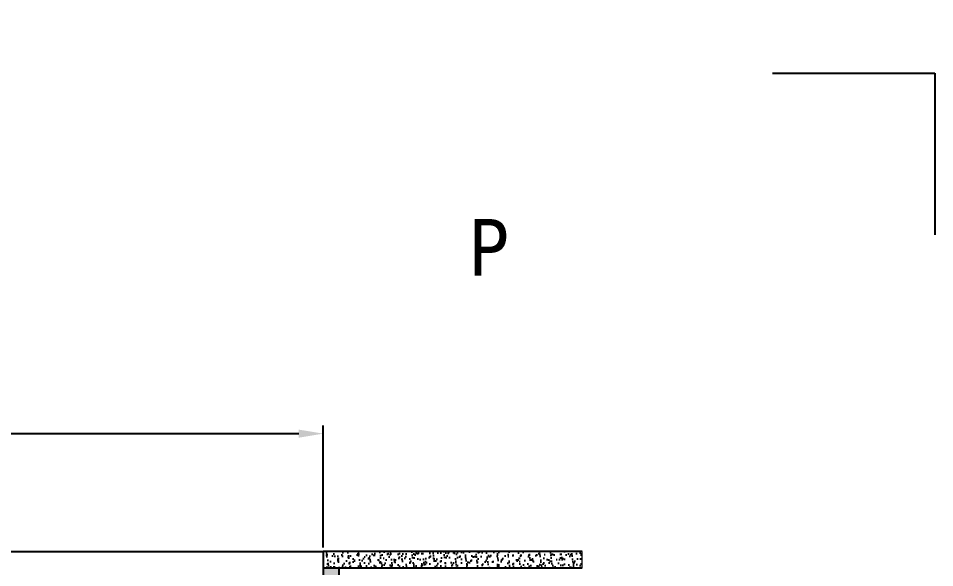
# Model space of a CAD drawing. Header units: millimetres. Extents: x -20000 to 230000, y -17405 to 25402.
# Drawn here: x 155169 to 155735, y -5592 to -5253 of the extents above; entities that cross this region are included whole.
import ezdxf
from ezdxf.enums import TextEntityAlignment as Align

# ---------------------------------------------------------------- set-up
doc = ezdxf.new("R2010")
doc.units = ezdxf.units.MM
doc.header["$PDMODE"] = 35
doc.header["$PDSIZE"] = 0.5
doc.layers.get('0').update_dxf_attribs({"lineweight": 13})
doc.layers.get('Defpoints').update_dxf_attribs({"true_color": 0xc2a584})
for name, color, linetype, lineweight in [('0 - 1 (validé)', 3, 'Continuous', 13), ('1 - BETON', 251, 'Continuous', 25), ('1 - Cotation', 32, 'Continuous', 13), ('1 - Texte', 7, 'Continuous', 13)]:
    doc.layers.add(name, color=color, linetype=linetype, lineweight=lineweight)
for name, color, linetype, lineweight, plot in [('0 - Invisible', 43, 'Continuous', 0, False), ('Intouchable', 252, 'Continuous', 13, False), ('Non visible', 163, 'Continuous', 25, False)]:
    doc.layers.add(name, color=color, linetype=linetype, lineweight=lineweight, plot=plot)
doc.styles.get("Standard").update_dxf_attribs({"font": 'ARIALUNI.TTF'})
doc.styles.add('Texte Poralu', font='tahomabd.ttf')
doc.dimstyles.new('100 - 1000', dxfattribs={"dimtxt": 15, "dimasz": 15, "dimexe": 5, "dimexo": 2.5, "dimgap": 8, "dimtad": 1, "dimdec": 1, "dimtxsty": 'Texte Poralu', "dimcen": 10, "dimazin": 0, "dimtfac": 1, "dimtdec": 1, "dimtmove": 0, "dimatfit": 3, "dimfxl": 1, "dimarcsym": 0})
doc.dimstyles.new('30 - 1000', dxfattribs={"dimtxt": 10, "dimasz": 10, "dimexe": 5, "dimexo": 2.5, "dimgap": 5, "dimtad": 1, "dimdec": 1, "dimtxsty": 'Texte Poralu', "dimcen": 5, "dimazin": 0, "dimtfac": 1, "dimtdec": 1, "dimtmove": 0, "dimatfit": 3, "dimfxl": 1, "dimarcsym": 0})

# ---------------------------------------------------------------- blocks, each defined once
blk = doc.blocks.new('Cadre Coupe_Elev')
at = {"color": 7}
blk.add_attdef('REPERE_1', text='', height=300, dxfattribs=at).set_placement((1000, 9000), align=Align.MIDDLE_CENTER)
at = {"layer": '1 - Texte', "color": 7}
for tag, p in [('DEFINITION1', (5000, 1200)), ('DEFINITION2', (5000, 800))]:
    blk.add_attdef(tag, text='', height=250, dxfattribs=at).set_placement(p, align=Align.MIDDLE_CENTER)
at = {"layer": 'Non visible', "style": 'Texte Poralu'}
for p in [(5447.12, 4905.8), (5447.12, 4605.8)]:
    blk.add_attdef('REPERE_2', text='', height=35, dxfattribs=at).set_placement(p, align=Align.MIDDLE_LEFT)
blk = doc.blocks.new('Cadre centrage dessin')
at = {"layer": 'Defpoints'}
for p, q in [((635, -1016.5), (735, -1016.5)), ((735, -1016.5), (735, -1116.5))]:
    blk.add_line(p, q, dxfattribs=at)
blk = doc.blocks.new('*D1028')
at = {"layer": '1 - Cotation', "color": 0, "lineweight": -2, "transparency": 16777216}
for p, q in [((154677.5, -5579.57), (154677.5, -5504.26)), ((155357.5, -5579.57), (155357.5, -5504.26)), ((154692.5, -5509.26), (155342.5, -5509.26))]:
    blk.add_line(p, q, dxfattribs=at)
at = {"layer": '1 - Cotation', "color": 0, "transparency": 16777216}
for points in [[(154692.5, -5506.76), (154692.5, -5511.76), (154677.5, -5509.26)], [(155342.5, -5506.76), (155342.5, -5511.76), (155357.5, -5509.26)]]:
    blk.add_solid(points, dxfattribs=at)
at = {"layer": 'Defpoints', "color": 0, "transparency": 16777216}
for p in [(155357.5, -5509.26), (154677.5, -5582.07), (155357.5, -5582.07)]:
    blk.add_point(p, dxfattribs=at)
at = {"layer": '1 - Cotation', "color": 0, "transparency": 16777216, "insert": (155017.5, -5493.76), "char_height": 15, "attachment_point": 5, "style": 'Texte Poralu'}
blk.add_mtext('L', dxfattribs=at)
blk = doc.blocks.new('*U679')
at = {"layer": '1 - BETON'}
h = blk.add_hatch(dxfattribs=at)
h.set_pattern_fill('AR-SAND', color=256, scale=0.1)
h.set_pattern_definition([(37.5, (0, -60), (-0.16, 4.89413), [0, -3.8608, 0, -4.318, 0, -4.1275]), (7.5, (0, -60), (4.49523, 7.16825), [0, -2.0828, 0, -3.4798, 0, -1.3335]), (327.5, (-3.124, -60), (7.90992, 0.01437), [0, -1.27, 0, -4.572, 0, -5.969]), (317.5, (-3.124, -60), (7.63556, 2.2293), [0, -0.635, 0, -2.9972, 0, -3.429])])
h.paths.add_polyline_path([(10, -260), (10, 0), (0, 0), (0, -260)])
at = {"layer": '0 - Invisible'}
blk.add_line((0, -260), (10, -260), dxfattribs=at)
at = {"layer": '1 - BETON'}
blk.add_lwpolyline([(10, -260), (10, 0), (0, 0), (0, -260)], dxfattribs=at)
blk = doc.blocks.new('*U680')
at = {"layer": '1 - BETON'}
h = blk.add_hatch(dxfattribs=at)
h.set_pattern_fill('AR-SAND', color=256, scale=0.1)
h.set_pattern_definition([(37.5, (0, 40), (-0.16, 4.89413), [0, -3.8608, 0, -4.318, 0, -4.1275]), (7.5, (0, 40), (4.49523, 7.16825), [0, -2.0828, 0, -3.4798, 0, -1.3335]), (327.5, (-3.124, 40), (7.90992, 0.01437), [0, -1.27, 0, -4.572, 0, -5.969]), (317.5, (-3.124, 40), (7.63556, 2.2293), [0, -0.635, 0, -2.9972, 0, -3.429])])
h.paths.add_polyline_path([(10, -160), (10, 0), (0, 0), (0, -160)])
at = {"layer": '0 - Invisible'}
blk.add_line((0, -160), (10, -160), dxfattribs=at)
at = {"layer": '1 - BETON'}
blk.add_lwpolyline([(10, -160), (10, 0), (0, 0), (0, -160)], dxfattribs=at)
blk = doc.blocks.new('*D1013')
at = {"layer": 'Defpoints', "color": 0, "lineweight": -2, "transparency": 16777216}
blk.add_line((155420, -3505.67), (155455.99, -3505.67), dxfattribs=at)
at = {"layer": 'Defpoints', "color": 0, "transparency": 16777216}
for p in [(155417.5, -3505.67), (155417.5, -3505.67), (150000, -6005.67)]:
    blk.add_point(p, dxfattribs=at)
at = {"layer": 'Defpoints', "color": 0, "transparency": 16777216, "insert": (155439.25, -3495.46), "char_height": 10, "attachment_point": 5, "style": 'Texte Poralu'}
blk.add_mtext('2500', dxfattribs=at)

msp = doc.modelspace()

# ---------------------------------------------------------------- linework, layer by layer
at = {"layer": 'Defpoints', "ltscale": 2}
msp.add_line((154677.5, -5582.07), (155357.5, -5582.07), dxfattribs=at)

# ---------------------------------------------------------------- block references
for name, p, rotation in [('*U680', (155357.5, -5592.07), 89.99999841788886), ('*U679', (155367.5, -5852.07), 179.9999984178889)]:
    msp.add_blockref(name, p, dxfattribs=dict(rotation=rotation))
at = {"layer": '0 - 1 (validé)'}
ref = msp.add_blockref('Cadre Coupe_Elev', (150000, -10000), dxfattribs=at)
ref.add_attrib('REPERE_2', 'P', dxfattribs={"layer": 'Non visible', "height": 35, "style": 'Texte Poralu'}).set_placement((155447.12, -5394.2), align=Align.MIDDLE_LEFT)
at = {"layer": 'Intouchable'}
msp.add_blockref('Cadre centrage dessin', (155000, -4270), dxfattribs=at)

# ---------------------------------------------------------------- dimensions: what is measured, and where the dimension line sits
at = {"layer": '1 - Cotation'}
dim = msp.add_linear_dim(base=(155357.5, -5509.26), p1=(154677.5, -5582.07), p2=(155357.5, -5582.07), text='L', dimstyle='100 - 1000', dxfattribs=at)
dim.commit()
dim.dimension.update_dxf_attribs({"geometry": '*D1028', "text_midpoint": (155017.5, -5493.76)})
at = {"layer": 'Defpoints'}
dim = msp.add_ordinate_dim(feature_location=(155417.5, -3505.67), offset=(0, 0), dtype=0, origin=(150000, -6005.67), dimstyle='30 - 1000', dxfattribs=at)
dim.commit()
dim.dimension.update_dxf_attribs({"geometry": '*D1013', "text_midpoint": (155439.25, -3495.46)})

doc.saveas('drawing.dxf')
